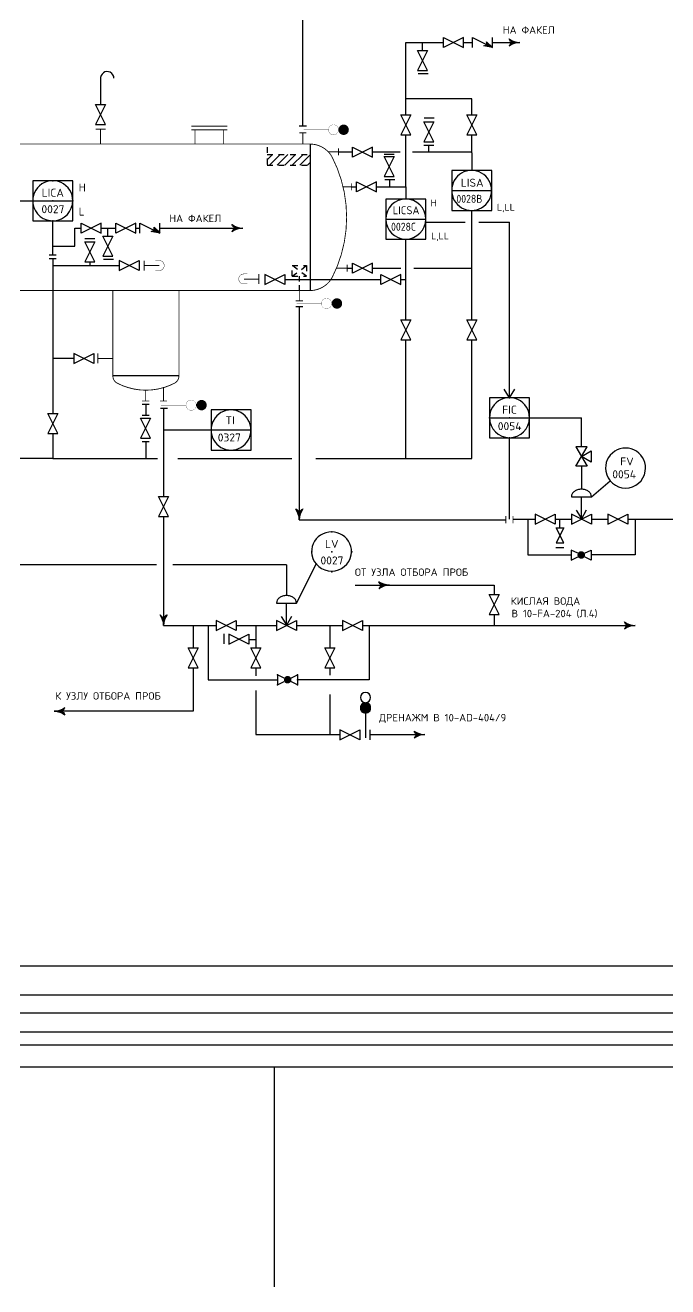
# Model space of a CAD drawing. Extents: x 78 to 490, y 181 to 404.
# Drawn here: x 143.13 to 154.37, y 181.98 to 204.04 of the extents above; entities that cross this region are included whole.
import ezdxf
from ezdxf.enums import TextEntityAlignment as Align

# ---------------------------------------------------------------- set-up
doc = ezdxf.new("R2010")
doc.units = 0
for name, pattern in [('DASH', [0.15625, 0.09375, -0.0625]), ('DASHED', [0.1875, 0.125, -0.0625]), ('HIDDEN', [0.125, 0.0625, -0.0625]), ('HIDE', [0.1875, 0.09375, -0.09375]), ('SDASH', [0.09375, 0.046875, -0.046875])]:
    doc.linetypes.add(name, pattern=pattern)
doc.layers.get('0').update_dxf_attribs({"linetype": 'CONTINUOUS'})
for name, color, linetype in [('DESIGNDATA', 7, 'CONTINUOUS'), ('IN-ATTRIBS', 7, 'CONTINUOUS'), ('IN-EQUIPMENT', 7, 'CONTINUOUS'), ('IN-INST-TAP', 7, 'CONTINUOUS'), ('IN-INSTRUMENT', 7, 'SDASH'), ('IN-MAJ-PROC', 7, 'CONTINUOUS'), ('IN-MIN-PROC', 7, 'CONTINUOUS'), ('IN-SOFTWARE', 7, 'CONTINUOUS'), ('IN-STEAM', 2, 'DASHED'), ('IN-VES-TRAYS', 6, 'DASH')]:
    doc.layers.add(name, color=color, linetype=linetype)
doc.styles.add('ATTRIBS', font='SIMPLEX', dxfattribs={"width": 0.8, "height": 0.125})
doc.styles.add('NARROW', font='simplex', dxfattribs={"width": 0.75, "height": 0.1})
doc.styles.add('S1', font='simplex.shx')
doc.styles.add('SIMPLEX', font='SIMPLEX.shx')

# ---------------------------------------------------------------- blocks, each defined once
blk = doc.blocks.new('BUBTEXT')
at = {"layer": 'IN-ATTRIBS'}
for p in [(0, 0.25), (-0.25, 0), (0, 0), (0.25, 0), (0, -0.25)]:
    blk.add_point(p, dxfattribs=at)
at = {"layer": 'IN-ATTRIBS', "flags": 1}
for tag, style, width, p in [('IDNUM', 'ATTRIBS', 0.8, (0.009, 0.584)), ('DWGNO', 'ATTRIBS', 0.8, (0.003, 0.447)), ('FILENO', 'ATTRIBS', 0.8, (-0.003, 0.311)), ('LOC', 'ATTRIBS', 0.8, (-0.08, -0.422)), ('SIG', 'ATTRIBS', 0.8, (-0.087, -0.563)), ('INSTALL', 'ATTRIBS', 0.8, (-0.087, -0.699)), ('SERV', 'ATTRIBS', 0.8, (-0.083, -0.838)), ('DATE', 'ATTRIBS', 0.8, (-0.088, -0.969)), ('DES', 'NARROW', 0.75, (-0.087, -1.102)), ('CSYS', 'NARROW', 0.75, (-0.087, -1.243))]:
    blk.add_attdef(tag, text='', height=0.1, dxfattribs=dict(at, style=style, width=width)).set_placement(p, align=Align.CENTER)
at = {"layer": 'IN-ATTRIBS', "style": 'ATTRIBS', "flags": 1}
blk.add_attdef('SYSCDI', text='', height=0.1, dxfattribs=at).set_placement((-0.312, 0.312), align=Align.RIGHT)
at = {"layer": 'IN-ATTRIBS', "style": 'S1'}
for tag, p in [('XT', (0.324, 0.257)), ('A1', (0.323, 0.115)), ('A2', (0.323, -0.035)), ('A3', (0.323, -0.185)), ('RES', (0.323, -0.342))]:
    blk.add_attdef(tag, p, '', height=0.1, dxfattribs=at)
at = {"layer": 'IN-ATTRIBS', "style": 'ATTRIBS'}
blk.add_attdef('SYSCDV', text='', height=0.1, dxfattribs=at).set_placement((-0.312, 0.141), align=Align.RIGHT)
at = {"layer": 'IN-ATTRIBS', "style": 'S1'}
for tag, p in [('INSTTYPE', (0, 0.05)), ('TAGNUM', (0.002, -0.156)), ('MD', (0.402, -0.565)), ('SZ', (0.402, -0.696))]:
    blk.add_attdef(tag, text='', height=0.1, dxfattribs=at).set_placement(p, align=Align.CENTER)
blk = doc.blocks.new('PH35')
at = {"layer": 'IN-ATTRIBS'}
for p in [(0, 0.25), (-0.25, 0), (0, 0), (0.25, 0), (0, -0.25)]:
    blk.add_point(p, dxfattribs=at)
at = {"layer": 'IN-ATTRIBS', "flags": 1}
for tag, style, width, p in [('IDNUM', 'ATTRIBS', 0.8, (0.009, 0.584)), ('DWGNO', 'ATTRIBS', 0.8, (0.003, 0.447)), ('FILENO', 'ATTRIBS', 0.8, (-0.003, 0.311)), ('LOC', 'ATTRIBS', 0.8, (-0.08, -0.422)), ('SIG', 'ATTRIBS', 0.8, (-0.087, -0.563)), ('INSTALL', 'ATTRIBS', 0.8, (-0.087, -0.699)), ('SERV', 'ATTRIBS', 0.8, (-0.083, -0.838)), ('DATE', 'ATTRIBS', 0.8, (-0.088, -0.969)), ('DES', 'NARROW', 0.75, (-0.087, -1.102)), ('CSYS', 'NARROW', 0.75, (-0.087, -1.243))]:
    blk.add_attdef(tag, text='', height=0.1, dxfattribs=dict(at, style=style, width=width)).set_placement(p, align=Align.CENTER)
at = {"layer": 'IN-ATTRIBS', "style": 'ATTRIBS', "flags": 1}
blk.add_attdef('SYSCDI', text='', height=0.1, dxfattribs=at).set_placement((-0.312, 0.312), align=Align.RIGHT)
at = {"layer": 'IN-ATTRIBS', "style": 'S1'}
for tag, p in [('XT', (0.324, 0.257)), ('A1', (0.323, 0.115)), ('A2', (0.323, -0.035)), ('A3', (0.323, -0.185)), ('RES', (0.323, -0.342))]:
    blk.add_attdef(tag, p, '', height=0.1, dxfattribs=at)
at = {"layer": 'IN-ATTRIBS', "style": 'ATTRIBS'}
blk.add_attdef('SYSCDV', text='', height=0.1, dxfattribs=at).set_placement((-0.312, 0.141), align=Align.RIGHT)
at = {"layer": 'IN-ATTRIBS', "style": 'S1'}
for tag, p in [('INSTTYPE', (0, 0.05)), ('TAGNUM', (0.002, -0.156)), ('MD', (0.402, -0.565)), ('SZ', (0.402, -0.696))]:
    blk.add_attdef(tag, text='', height=0.1, dxfattribs=at).set_placement(p, align=Align.CENTER)
blk = doc.blocks.new('VALVTEXT')
at = {"layer": 'IN-ATTRIBS'}
for p in [(0, 0.0625), (0, 0), (0.25, 0.0625), (0.25, 0), (0, -0.0625), (0.25, -0.0625)]:
    blk.add_point(p, dxfattribs=at)
at = {"layer": 'IN-ATTRIBS', "style": 'S1', "flags": 1}
for tag, p in [('IDNUM', (0.125, 0.5625)), ('DWGNO', (0.125, 0.4375)), ('FILENO', (0.125, 0.3125))]:
    blk.add_attdef(tag, text='', height=0.1, dxfattribs=at).set_placement(p, align=Align.CENTER)
at = {"layer": 'IN-ATTRIBS', "style": 'S1'}
for tag, p in [('MODE', (0.125, 0.078125)), ('SIZE', (0.125, -0.1875))]:
    blk.add_attdef(tag, text='', height=0.1, dxfattribs=at).set_placement(p, align=Align.CENTER)
blk = doc.blocks.new('*X26')
at = {"color": 0}
for p, q in [((24.097, 13.888), (24.192, 13.984)), ((24.138, 13.796), (24.325, 13.984)), ((24.27, 13.796), (24.458, 13.984)), ((24.403, 13.796), (24.59, 13.984)), ((24.535, 13.796), (24.723, 13.984)), ((24.668, 13.796), (24.847, 13.975)), ((24.8, 13.796), (24.847, 13.842))]:
    blk.add_line(p, q, dxfattribs=at)

msp = doc.modelspace()

# ---------------------------------------------------------------- hatches: boundary and pattern name
h = msp.add_hatch()
h.set_pattern_fill('ANGLE', color=2, scale=0.00014, style=0)
h.set_pattern_definition([(0, (-192.7322528, -93.4945265), (0, 0.0009779), [0.0007112, -0.0002667]), (90, (-192.7322528, -93.4945265), (-0.0009779, 6e-20), [0.0007112, -0.0002667])])
edge = h.paths.add_edge_path()
edge.add_line((151.302, 203.649), (151.147, 203.678))
edge.add_line((151.147, 203.678), (151.201, 203.698))
edge.add_line((151.201, 203.698), (151.201, 203.732))
edge.add_line((151.198, 203.752), (151.303, 203.653))
h = msp.add_hatch(color=2)
edge = h.paths.add_edge_path()
edge.add_arc((148.697, 202.212), 0.0893, 90, 270)
edge.add_arc((148.697, 202.212), 0.0893, 270, 450)
h = msp.add_hatch()
h.set_pattern_fill('ANGLE', color=2, scale=0.00014, style=0)
h.set_pattern_definition([(0, (-198.5498181, -96.740611), (0, 0.0009779), [0.0007112, -0.0002667]), (90, (-198.5498181, -96.740611), (-0.0009779, 6e-20), [0.0007112, -0.0002667])])
edge = h.paths.add_edge_path()
edge.add_line((145.484, 200.403), (145.329, 200.432))
edge.add_line((145.329, 200.432), (145.383, 200.452))
edge.add_line((145.383, 200.452), (145.383, 200.486))
edge.add_line((145.38, 200.506), (145.485, 200.407))
h = msp.add_hatch()
h.set_pattern_fill('ANSI37', color=2, scale=0.00014, style=0)
h.set_pattern_definition([(44.95309171, (-135.6799694, -131.41708134), (0.0003140515329, -0.0003145661849), []), (314.95309171, (-135.6799694, -131.41708134), (-0.0003145661849, -0.0003140515329), [])])
edge = h.paths.add_edge_path()
edge.add_arc((149.08, 192.1), 0.0892, 179.9531, 359.9531)
edge.add_arc((149.08, 192.1), 0.0892, 359.9531, 539.9531)

# ---------------------------------------------------------------- linework, layer by layer
at = {"color": 5, "linetype": 'Continuous'}
for p, q in [((147.984, 202.282), (147.984, 204.212)), ((149.783, 202.473), (149.783, 203.738)), ((149.784, 203.738), (150.446, 203.738)), ((150.796, 203.738), (150.952, 203.738)), ((151.302, 203.738), (151.779, 203.738)), ((144.447, 202.656), (144.447, 203.095)), ((150.937, 202.753), (149.785, 202.753)), ((150.937, 202.473), (150.937, 202.753)), ((149.784, 201.215), (149.784, 202.123)), ((150.937, 201.811), (150.937, 202.123)), ((148.608, 201.827), (148.853, 201.827)), ((149.203, 201.827), (149.687, 201.827)), ((149.9, 201.827), (150.937, 201.827)), ((150.937, 201.811), (150.937, 201.502)), ((148.831, 201.215), (148.923, 201.215)), ((149.273, 201.215), (149.784, 201.215)), ((149.784, 201.215), (149.784, 201)), ((150.937, 199.791), (150.937, 200.802)), ((143.996, 200.178), (143.996, 200.492)), ((143.996, 200.492), (144.107, 200.492)), ((144.457, 200.492), (144.713, 200.492)), ((144.57, 200.353), (144.57, 200.491)), ((145.061, 200.49), (145.134, 200.49)), ((145.484, 200.49), (146.935, 200.492)), ((143.609, 200.178), (143.996, 200.178)), ((149.784, 199.594), (149.784, 200.3)), ((143.609, 199.962), (143.609, 197.25)), ((143.609, 199.837), (144.771, 199.837)), ((148.76, 199.791), (148.856, 199.791)), ((149.203, 199.791), (149.696, 199.791)), ((149.922, 199.791), (150.299, 199.791)), ((150.299, 199.791), (150.937, 199.791)), ((150.937, 198.885), (150.937, 199.791)), ((147.671, 199.594), (149.349, 199.594)), ((149.699, 199.594), (149.784, 199.594)), ((149.784, 198.885), (149.784, 199.592)), ((149.784, 196.462), (149.784, 198.535)), ((150.937, 196.462), (150.937, 198.535)), ((143.976, 198.212), (143.609, 198.212)), ((145.234, 197.4), (145.234, 197.212)), ((145.546, 197.328), (145.546, 195.798)), ((143.609, 196.9), (143.609, 196.462)), ((145.234, 196.756), (145.234, 196.462)), ((143.609, 196.462), (136.071, 196.462)), ((143.609, 196.462), (145.439, 196.462)), ((145.796, 196.462), (147.789, 196.462)), ((148.213, 196.462), (150.937, 196.462)), ((145.546, 195.448), (145.546, 193.648)), ((151.919, 195.4), (151.919, 194.775)), ((153.794, 195.4), (153.794, 194.775)), ((151.919, 194.775), (152.677, 194.775)), ((153.794, 194.775), (153.027, 194.775)), ((148.896, 194.245), (151.328, 194.245)), ((151.328, 194.245), (151.328, 194.082)), ((151.328, 193.732), (151.328, 193.541)), ((145.546, 193.541), (146.468, 193.541)), ((146.065, 193.541), (146.065, 193.153)), ((146.328, 193.538), (146.328, 192.593)), ((146.818, 193.541), (147.522, 193.541)), ((147.158, 193.538), (147.158, 193.153)), ((147.872, 193.541), (148.679, 193.541)), ((148.457, 193.538), (148.457, 193.153)), ((149.029, 193.541), (152.95, 193.541)), ((149.146, 193.523), (149.146, 192.593)), ((152.95, 193.541), (153.797, 193.541)), ((147.036, 193.294), (147.158, 193.294)), ((146.065, 192.791), (146.065, 192.042)), ((147.159, 192.803), (147.159, 192.662)), ((148.457, 192.803), (148.457, 192.671)), ((146.328, 192.593), (147.542, 192.593)), ((147.158, 192.403), (147.158, 191.633)), ((149.146, 192.593), (147.888, 192.593)), ((148.457, 192.332), (148.457, 191.633)), ((146.065, 192.042), (143.634, 192.042)), ((147.158, 191.633), (148.628, 191.633)), ((149.156, 191.633), (150.118, 191.633))]:
    msp.add_line(p, q, dxfattribs=at)
at = {"color": 2}
for p, q in [((150.076, 203.6), (150.076, 203.738)), ((150.952, 203.824), (151.302, 203.649)), ((150.952, 203.649), (150.952, 203.824)), ((151.147, 203.678), (151.201, 203.698)), ((151.302, 203.649), (151.147, 203.678)), ((151.201, 203.732), (151.198, 203.752)), ((151.198, 203.752), (151.303, 203.653)), ((151.201, 203.698), (151.201, 203.732)), ((151.302, 203.649), (151.302, 203.824)), ((150.001, 203.195), (150.176, 203.195)), ((150.106, 202.423), (150.281, 202.423)), ((147.921, 202.282), (148.046, 202.282)), ((150.097, 201.944), (150.272, 201.944)), ((150.185, 201.827), (150.185, 201.944)), ((149.407, 201.787), (149.582, 201.787)), ((149.415, 201.34), (149.59, 201.34)), ((145.134, 200.403), (145.134, 200.578)), ((145.134, 200.578), (145.484, 200.403)), ((145.484, 200.403), (145.484, 200.578)), ((145.329, 200.432), (145.383, 200.452)), ((145.484, 200.403), (145.329, 200.432)), ((145.38, 200.506), (145.485, 200.407)), ((145.383, 200.486), (145.38, 200.506)), ((145.383, 200.452), (145.383, 200.486)), ((144.17, 200.308), (144.345, 200.308)), ((143.546, 200.025), (143.671, 200.025)), ((143.546, 199.962), (143.671, 199.962)), ((144.495, 199.948), (144.67, 199.948)), ((144.259, 199.901), (144.259, 199.834)), ((147.859, 199.119), (147.984, 199.119)), ((145.296, 197.407), (145.171, 197.407)), ((145.617, 197.337), (145.492, 197.337)), ((145.296, 197.212), (145.171, 197.212)), ((145.296, 196.756), (145.171, 196.756)), ((152.681, 195.793), (153.031, 195.793)), ((152.856, 195.4), (152.856, 195.793)), ((152.409, 194.903), (152.546, 194.903)), ((147.522, 193.935), (147.872, 193.935)), ((147.697, 193.541), (147.697, 193.935)), ((146.599, 193.394), (146.599, 193.222)), ((149.078, 192.013), (149.077, 191.576)), ((148.628, 191.714), (148.628, 191.539)), ((148.628, 191.539), (148.978, 191.714)), ((148.978, 191.539), (148.628, 191.714)), ((148.978, 191.714), (148.978, 191.539)), ((149.156, 191.714), (149.156, 191.539))]:
    msp.add_line(p, q, dxfattribs=at)
for p, q in [((149.502, 201.223), (149.502, 201.34)), ((152.481, 195.252), (152.481, 195.4))]:
    msp.add_line(p, q)
at = {"linetype": 'Continuous'}
for p, q in [((150.587, 201.152), (151.287, 201.152)), ((142.109, 200.971), (143.259, 200.971)), ((143.259, 200.971), (143.959, 200.971)), ((149.434, 200.65), (150.134, 200.65)), ((151.248, 197.176), (151.948, 197.176)), ((145.554, 196.961), (146.378, 196.961)), ((146.378, 196.961), (147.078, 196.961))]:
    msp.add_line(p, q, dxfattribs=at)
at = {"color": 7, "linetype": 'Continuous'}
for p, q in [((150.134, 200.596), (150.824, 200.596)), ((151.064, 200.596), (151.598, 200.596))]:
    msp.add_line(p, q, dxfattribs=at)
at = {"color": 7}
for p, q in [((151.598, 197.526), (151.502, 197.677)), ((151.598, 197.526), (151.694, 197.677)), ((152.856, 196.668), (152.856, 197.176)), ((152.869, 195.4), (152.768, 195.558)), ((152.856, 195.4), (152.947, 195.564)), ((147.71, 193.541), (147.609, 193.7)), ((147.697, 193.541), (147.788, 193.705))]:
    msp.add_line(p, q, dxfattribs=at)
at = {"color": 3, "linetype": 'Continuous'}
msp.add_line((153.031, 195.4), (153.319, 195.4), dxfattribs=at)
at = {"color": 3}
for p, q in [((102.654, 187.59), (170.133, 187.59)), ((116.38, 187.08), (277.715, 187.08)), ((116.213, 186.766), (277.81, 186.766)), ((106.748, 186.436), (278.396, 186.436))]:
    msp.add_line(p, q, dxfattribs=at)
at = {"color": 5}
msp.add_line((105.865, 186.205), (278.747, 186.205), dxfattribs=at)
at = {"color": 6}
msp.add_line((79.948, 185.824), (463.566, 185.824), dxfattribs=at)
at = {"color": 2}
for points in [[(150.446, 203.825), (150.796, 203.65), (150.796, 203.825), (150.446, 203.65)], [(150.164, 203.25), (149.989, 203.6), (150.164, 203.6), (149.989, 203.25)], [(144.534, 202.306), (144.359, 202.656), (144.534, 202.656), (144.359, 202.306)], [(149.87, 202.123), (149.695, 202.473), (149.87, 202.473), (149.695, 202.123)], [(150.276, 201.999), (150.101, 202.349), (150.276, 202.349), (150.101, 201.999)], [(151.025, 202.123), (150.85, 202.473), (151.025, 202.473), (150.85, 202.123)], [(148.853, 201.909), (149.202, 201.734), (149.203, 201.909), (148.852, 201.734)], [(149.578, 201.395), (149.403, 201.745), (149.578, 201.745), (149.403, 201.395)], [(148.923, 201.303), (149.273, 201.127), (149.273, 201.302), (148.923, 201.128)], [(144.107, 200.578), (144.457, 200.403), (144.457, 200.578), (144.107, 200.403)], [(144.711, 200.578), (145.061, 200.403), (145.061, 200.578), (144.711, 200.403)], [(144.658, 200.003), (144.483, 200.353), (144.658, 200.353), (144.483, 200.003)], [(144.347, 199.901), (144.172, 200.251), (144.347, 200.251), (144.172, 199.901)], [(144.771, 199.75), (145.121, 199.925), (145.121, 199.75), (144.771, 199.925)], [(148.853, 199.879), (149.202, 199.704), (149.203, 199.879), (148.852, 199.704)], [(147.321, 199.506), (147.671, 199.681), (147.671, 199.506), (147.321, 199.681)], [(149.349, 199.681), (149.699, 199.506), (149.699, 199.681), (149.349, 199.506)], [(149.872, 198.535), (149.697, 198.885), (149.872, 198.885), (149.697, 198.535)], [(151.024, 198.535), (150.849, 198.885), (151.024, 198.885), (150.849, 198.535)], [(143.976, 198.125), (144.326, 198.3), (144.326, 198.125), (143.976, 198.3)], [(143.696, 196.9), (143.521, 197.25), (143.696, 197.25), (143.521, 196.9)], [(145.321, 196.817), (145.146, 197.167), (145.321, 197.167), (145.146, 196.817)], [(145.634, 195.448), (145.459, 195.798), (145.634, 195.798), (145.459, 195.448)], [(152.044, 195.312), (152.394, 195.487), (152.394, 195.312), (152.044, 195.487)], [(152.681, 195.312), (153.031, 195.487), (153.031, 195.312), (152.681, 195.487)], [(153.319, 195.312), (153.669, 195.487), (153.669, 195.312), (153.319, 195.487)], [(152.547, 194.989), (152.416, 195.252), (152.547, 195.252), (152.416, 194.989)], [(151.415, 194.082), (151.24, 193.732), (151.415, 193.732), (151.24, 194.082)], [(146.468, 193.453), (146.818, 193.628), (146.818, 193.453), (146.468, 193.628)], [(147.522, 193.453), (147.872, 193.628), (147.872, 193.453), (147.522, 193.628)], [(148.679, 193.453), (149.029, 193.628), (149.029, 193.453), (148.679, 193.628)], [(146.687, 193.217), (147.037, 193.392), (147.037, 193.217), (146.687, 193.392)], [(146.153, 192.803), (145.978, 193.153), (146.153, 193.153), (145.978, 192.803)], [(147.247, 192.803), (147.072, 193.153), (147.247, 193.153), (147.072, 192.803)], [(148.545, 192.803), (148.37, 193.153), (148.545, 193.153), (148.37, 192.803)]]:
    msp.add_lwpolyline(points, close=True, dxfattribs=at)
at = {"color": 5, "linetype": 'Continuous'}
for points in [[(151.654, 203.738, -0.206864), (151.592, 203.8, -0.206864)], [(151.654, 203.738, 0.206864), (151.592, 203.675, 0.206864)], [(151.779, 203.738, 0.150368), (151.592, 203.675, 0.150368)], [(146.807, 200.492, -0.206864), (146.744, 200.554, -0.206864)], [(146.807, 200.492, 0.206864), (146.744, 200.429, 0.206864)], [(146.932, 200.492, 0.150368), (146.744, 200.429, 0.150368)], [(149.374, 194.245, -0.206864), (149.311, 194.308)], [(149.499, 194.245, -0.150368), (149.311, 194.308)], [(149.374, 194.245, 0.206864), (149.311, 194.183)], [(145.548, 193.543, 0.150368), (145.486, 193.731, 0.150368)], [(145.548, 193.668, -0.206864), (145.611, 193.731, -0.206864)], [(153.672, 193.541, -0.206864), (153.609, 193.603)], [(153.672, 193.541, 0.206864), (153.609, 193.478)], [(153.797, 193.541, 0.150368), (153.609, 193.478)], [(143.634, 192.042, -0.150368), (143.821, 191.98)], [(143.759, 192.042, 0.206864), (143.821, 192.105)], [(143.759, 192.042, -0.206864), (143.821, 191.98)], [(149.993, 191.633, -0.206864), (149.93, 191.696)], [(149.993, 191.633, 0.206864), (149.93, 191.571)], [(150.118, 191.633, 0.150368), (149.93, 191.571)]]:
    msp.add_lwpolyline(points, format="xyb", dxfattribs=at)
at = {"color": 2, "const_width": 0.007}
for points in [[(148.433, 202.212), (147.995, 202.212)], [(148.311, 199.172), (147.874, 199.172)], [(145.943, 197.394), (145.505, 197.394)]]:
    msp.add_lwpolyline(points, dxfattribs=at)
at = {"color": 2}
for points, const_width in [([(148.52, 202.301, 1), (148.52, 202.123, 1)], 0.0035), ([(148.697, 202.301, 1), (148.697, 202.123, 1)], 0.0035), ([(148.397, 199.084, 1), (148.397, 199.263, 1)], 0.0035), ([(148.58, 199.128, 1), (148.58, 199.219, 1)], 0.091), ([(146.029, 197.306, 1), (146.029, 197.485, 1)], 0.0035), ([(146.211, 197.35, 1), (146.211, 197.441, 1)], 0.091), ([(152.819, 194.775, 1), (152.885, 194.775, 1)], 0.0656), ([(147.684, 192.593, 1), (147.75, 192.593, 1)], 0.0656)]:
    msp.add_lwpolyline(points, format="xyb", close=True, dxfattribs=dict(at, const_width=const_width))
for points in [[(151.287, 201.098), (151.287, 201.502), (150.587, 201.502), (150.587, 201.098)], [(143.959, 200.917), (143.959, 201.321), (143.259, 201.321), (143.259, 200.917)], [(150.587, 201.098), (150.587, 200.802), (151.287, 200.802), (151.287, 201.098)], [(143.259, 200.917), (143.259, 200.621), (143.959, 200.621), (143.959, 200.917)], [(150.134, 200.596), (150.134, 201), (149.434, 201), (149.434, 200.596)], [(149.434, 200.596), (149.434, 200.3), (150.134, 200.3), (150.134, 200.65)], [(151.948, 197.122), (151.948, 197.526), (151.248, 197.526), (151.248, 197.122)], [(147.078, 196.907), (147.078, 197.311), (146.378, 197.311), (146.378, 196.907)], [(151.248, 197.122), (151.248, 196.826), (151.948, 196.826), (151.948, 197.122)], [(146.378, 196.907), (146.378, 196.611), (147.078, 196.611), (147.078, 196.907)]]:
    msp.add_lwpolyline(points)
at = {"color": 7}
for points in [[(152.856, 196.498), (152.954, 196.668), (152.758, 196.668)], [(152.856, 196.498), (153.026, 196.596), (153.026, 196.4)], [(152.856, 196.498), (152.954, 196.329), (152.758, 196.329)]]:
    msp.add_lwpolyline(points, close=True, dxfattribs=at)
at = {"color": 2}
for points in [[(153.031, 195.793, 0.126822), (153.019, 195.842, 0.10607), (152.98, 195.886, 0.085783), (152.925, 195.914, 0.075445), (152.856, 195.925, 0.075445), (152.787, 195.914, 0.085783), (152.733, 195.886, 0.10607), (152.694, 195.842, 0.126822), (152.681, 195.793, 0.126822)], [(147.872, 193.935, 0.126822), (147.86, 193.983, 0.10607), (147.821, 194.027, 0.085783), (147.766, 194.055, 0.075445), (147.697, 194.066, 0.075445), (147.628, 194.055, 0.085783), (147.574, 194.027, 0.10607), (147.535, 193.983, 0.126822), (147.522, 193.935)]]:
    msp.add_lwpolyline(points, format="xyb", dxfattribs=at)
for points in [[(152.793, 194.804), (152.677, 194.862), (152.677, 194.687), (152.793, 194.745)], [(152.91, 194.804), (153.027, 194.862), (153.027, 194.687), (152.91, 194.745)], [(147.658, 192.623), (147.542, 192.681), (147.542, 192.506), (147.658, 192.564)], [(147.776, 192.623), (147.892, 192.681), (147.892, 192.506), (147.776, 192.564)]]:
    msp.add_lwpolyline(points, dxfattribs=at)
at = {"color": 5, "linetype": 'Continuous'}
for centre, radius, start, end in [((151.787, 204.074), 0.336, 234.4623, 268.6678), ((144.562, 203.113), 0.117, 0, 188.6632), ((146.94, 200.828), 0.336, 234.4623, 268.6678), ((149.507, 193.909), 0.336, 91.3264, 125.5318), ((145.884, 193.535), 0.336, 144.4623, 178.6678), ((153.805, 193.877), 0.336, 234.4623, 268.6678), ((143.626, 192.378), 0.336, 271.3322, 305.5377), ((150.125, 191.969), 0.336, 234.4623, 268.6678)]:
    msp.add_arc(centre, radius, start, end, dxfattribs=at)
for centre, radius, start, end in [((150.935, 201.154), 0.348, 359.6296, 180.3704), ((143.609, 200.971), 0.35, 351.1529, 188.8471), ((150.935, 201.15), 0.348, 179.5934, 0.4066), ((143.607, 200.972), 0.352, 189.0144, 359.7803), ((149.784, 200.65), 0.35, 360, 180), ((149.784, 200.65), 0.35, 180, 0), ((151.598, 197.176), 0.35, 351.1529, 188.8471), ((146.726, 196.963), 0.348, 359.6296, 180.3704), ((151.598, 197.176), 0.35, 180, 0), ((146.726, 196.958), 0.348, 179.5934, 0.4066), ((153.628, 196.295), 0.35, 351.1529, 188.8471), ((153.628, 196.295), 0.35, 188.8471, 351.1529), ((148.485, 194.828), 0.35, 351.1529, 188.8471), ((148.485, 194.848), 0.354, 191.9548, 348.0452)]:
    msp.add_arc(centre, radius, start, end)
at = {"color": 2}
for centre, start, end in [((149.08, 192.1), 359.9531, 179.9531), ((149.08, 192.281), 359.9531, 179.9531), ((149.08, 192.281), 179.9531, 359.9531), ((149.08, 192.1), 179.9531, 359.9531)]:
    msp.add_arc(centre, 0.0892, start, end, dxfattribs=at)
at = {"color": 5, "linetype": 'Continuous'}
for points in [[(151.626, 203.779), (151.6, 203.784), (151.592, 203.8)], [(151.626, 203.697), (151.6, 203.692), (151.592, 203.675)], [(151.662, 203.762), (151.61, 203.769), (151.626, 203.779), (151.6, 203.784)], [(151.662, 203.714), (151.61, 203.706), (151.626, 203.697), (151.6, 203.692)], [(151.7, 203.749), (151.623, 203.756), (151.662, 203.762), (151.61, 203.769)], [(151.7, 203.726), (151.623, 203.719), (151.662, 203.714), (151.61, 203.706)], [(151.739, 203.741), (151.638, 203.746), (151.7, 203.749), (151.623, 203.756)], [(151.739, 203.734), (151.638, 203.73), (151.7, 203.726), (151.623, 203.719)], [(151.779, 203.738), (151.654, 203.738), (151.739, 203.741), (151.638, 203.746)], [(151.779, 203.738), (151.654, 203.738), (151.739, 203.734), (151.638, 203.73)], [(146.778, 200.533), (146.752, 200.538), (146.744, 200.554)], [(146.778, 200.451), (146.752, 200.445), (146.744, 200.429)], [(146.815, 200.516), (146.763, 200.523), (146.778, 200.533), (146.752, 200.538)], [(146.815, 200.468), (146.763, 200.46), (146.778, 200.451), (146.752, 200.445)], [(146.853, 200.503), (146.776, 200.51), (146.815, 200.516), (146.763, 200.523)], [(146.853, 200.48), (146.776, 200.473), (146.815, 200.468), (146.763, 200.46)], [(146.892, 200.495), (146.791, 200.5), (146.853, 200.503), (146.776, 200.51)], [(146.892, 200.488), (146.791, 200.484), (146.853, 200.48), (146.776, 200.473)], [(146.932, 200.492), (146.807, 200.492), (146.892, 200.495), (146.791, 200.5)], [(146.932, 200.492), (146.807, 200.492), (146.892, 200.488), (146.791, 200.484)], [(149.345, 194.287), (149.319, 194.292), (149.311, 194.308)], [(149.345, 194.204), (149.319, 194.199), (149.311, 194.183)], [(149.382, 194.269), (149.33, 194.277), (149.345, 194.287), (149.319, 194.292)], [(149.382, 194.221), (149.33, 194.214), (149.345, 194.204), (149.319, 194.199)], [(149.42, 194.257), (149.343, 194.264), (149.382, 194.269), (149.33, 194.277)], [(149.42, 194.234), (149.343, 194.227), (149.382, 194.221), (149.33, 194.214)], [(149.459, 194.249), (149.358, 194.253), (149.42, 194.257), (149.343, 194.264)], [(149.459, 194.242), (149.358, 194.237), (149.42, 194.234), (149.343, 194.227)], [(149.499, 194.245), (149.374, 194.245), (149.459, 194.249), (149.358, 194.253)], [(149.499, 194.245), (149.374, 194.245), (149.459, 194.242), (149.358, 194.237)], [(145.507, 193.697), (145.502, 193.723), (145.486, 193.731)], [(145.589, 193.697), (145.594, 193.723), (145.611, 193.731)], [(145.524, 193.66), (145.517, 193.712), (145.507, 193.697), (145.502, 193.723)], [(145.537, 193.622), (145.529, 193.699), (145.524, 193.66), (145.517, 193.712)], [(145.545, 193.583), (145.54, 193.684), (145.537, 193.622), (145.529, 193.699)], [(145.548, 193.543), (145.548, 193.668), (145.545, 193.583), (145.54, 193.684)], [(145.548, 193.543), (145.548, 193.668), (145.551, 193.583), (145.556, 193.684)], [(145.551, 193.583), (145.556, 193.684), (145.559, 193.622), (145.567, 193.699)], [(145.559, 193.622), (145.567, 193.699), (145.572, 193.66), (145.579, 193.712)], [(145.572, 193.66), (145.579, 193.712), (145.589, 193.697), (145.594, 193.723)], [(153.643, 193.582), (153.617, 193.587), (153.609, 193.603)], [(153.68, 193.565), (153.628, 193.572), (153.643, 193.582), (153.617, 193.587)], [(153.68, 193.517), (153.628, 193.509), (153.643, 193.5), (153.617, 193.495)], [(153.718, 193.552), (153.641, 193.56), (153.68, 193.565), (153.628, 193.572)], [(153.718, 193.53), (153.641, 193.522), (153.68, 193.517), (153.628, 193.509)], [(153.757, 193.544), (153.656, 193.549), (153.718, 193.552), (153.641, 193.56)], [(153.757, 193.538), (153.656, 193.533), (153.718, 193.53), (153.641, 193.522)], [(153.797, 193.541), (153.672, 193.541), (153.757, 193.544), (153.656, 193.549)], [(153.797, 193.541), (153.672, 193.541), (153.757, 193.538), (153.656, 193.533)], [(153.643, 193.5), (153.617, 193.495), (153.609, 193.478)], [(143.634, 192.042), (143.759, 192.042), (143.674, 192.045), (143.775, 192.05)], [(143.634, 192.042), (143.759, 192.042), (143.674, 192.039), (143.775, 192.034)], [(143.674, 192.045), (143.775, 192.05), (143.713, 192.053), (143.79, 192.061)], [(143.674, 192.039), (143.775, 192.034), (143.713, 192.031), (143.79, 192.023)], [(143.713, 192.053), (143.79, 192.061), (143.751, 192.066), (143.803, 192.074)], [(143.713, 192.031), (143.79, 192.023), (143.751, 192.018), (143.803, 192.011)], [(143.751, 192.066), (143.803, 192.074), (143.787, 192.083), (143.813, 192.088)], [(143.751, 192.018), (143.803, 192.011), (143.787, 192.001), (143.813, 191.996)], [(143.787, 192.083), (143.813, 192.088), (143.821, 192.105)], [(143.787, 192.001), (143.813, 191.996), (143.821, 191.98)], [(149.964, 191.675), (149.938, 191.68), (149.93, 191.696)], [(149.964, 191.592), (149.938, 191.587), (149.93, 191.571)], [(150, 191.657), (149.949, 191.665), (149.964, 191.675), (149.938, 191.68)], [(150, 191.609), (149.949, 191.602), (149.964, 191.592), (149.938, 191.587)], [(150.038, 191.645), (149.961, 191.652), (150, 191.657), (149.949, 191.665)], [(150.038, 191.622), (149.961, 191.615), (150, 191.609), (149.949, 191.602)], [(150.078, 191.637), (149.976, 191.641), (150.038, 191.645), (149.961, 191.652)], [(150.078, 191.63), (149.976, 191.625), (150.038, 191.622), (149.961, 191.615)], [(150.118, 191.633), (149.993, 191.633), (150.078, 191.637), (149.976, 191.641)], [(150.118, 191.633), (149.993, 191.633), (150.078, 191.63), (149.976, 191.625)]]:
    msp.add_solid(points, dxfattribs=at)
at = {"layer": 'IN-EQUIPMENT', "color": 7, "linetype": 'HIDE'}
for p, q in [((147.359, 201.907), (147.359, 201.594)), ((147.359, 201.782), (148.109, 201.782)), ((147.359, 201.594), (148.109, 201.594))]:
    msp.add_line(p, q, dxfattribs=at)
at = {"layer": 'IN-EQUIPMENT', "color": 6}
for p, q in [((148.109, 201.962), (148.109, 199.4)), ((145.816, 197.907), (144.66, 197.907))]:
    msp.add_line(p, q, dxfattribs=at)
at = {"layer": 'IN-EQUIPMENT', "color": 7, "linetype": 'HIDDEN'}
for p, q in [((147.921, 199.65), (147.921, 199.556)), ((147.921, 199.493), (147.921, 199.4))]:
    msp.add_line(p, q, dxfattribs=at)
at = {"layer": 'IN-EQUIPMENT', "color": 6}
for points, const_width in [([(144.358, 202.222), (144.533, 202.222)], 0.021), ([(144.445, 201.959), (144.445, 202.222)], 0.021), ([(146.035, 202.275), (146.66, 202.275)], 0.015), ([(146.035, 202.212), (146.66, 202.212)], 0.015), ([(146.098, 201.962), (146.098, 202.212)], 0.015), ([(146.598, 201.962), (146.598, 202.212)], 0.015), ([(147.921, 202.157), (148.046, 202.157)], 0.015), ([(147.984, 201.969), (147.984, 202.157)], 0.015), ([(148.608, 201.765), (148.608, 201.89)], 0.015), ([(148.421, 201.827), (148.608, 201.827)], 0.015), ([(148.831, 201.152), (148.831, 201.277)], 0.015), ([(148.681, 201.215), (148.831, 201.215)], 0.015), ([(145.208, 199.75), (145.208, 199.925)], 0.021), ([(145.471, 199.837), (145.208, 199.837)], 0.021), ([(147.214, 199.688), (147.214, 199.513)], 0.021), ([(148.573, 199.792), (148.76, 199.791)], 0.015), ([(148.76, 199.729), (148.76, 199.854)], 0.015), ([(146.951, 199.6), (147.214, 199.6)], 0.021), ([(147.921, 199.407), (147.921, 199.219)], 0.015), ([(147.984, 199.219), (147.859, 199.219)], 0.015), ([(144.398, 198.125), (144.398, 198.3)], 0.021), ([(144.66, 198.212), (144.398, 198.212)], 0.021), ([(145.546, 197.712), (145.546, 197.469)], 0.015), ([(145.296, 197.469), (145.171, 197.469)], 0.015), ([(145.234, 197.657), (145.234, 197.469)], 0.015), ([(145.609, 197.469), (145.484, 197.469)], 0.015)]:
    msp.add_lwpolyline(points, dxfattribs=dict(at, const_width=const_width))
at = {"layer": 'IN-EQUIPMENT', "color": 6, "const_width": 0.015}
msp.add_lwpolyline([(138.203, 199.4), (148.109, 199.4, 0.267949), (148.492, 199.621, 0.242718), (148.492, 201.741, 0.267949), (148.109, 201.962), (138.203, 201.962, 0.267949), (137.819, 201.741, 0.242718), (137.819, 199.621, 0.267949)], format="xyb", close=True, dxfattribs=at)
at = {"layer": 'IN-EQUIPMENT', "color": 6}
for points, const_width in [([(145.405, 199.925), (145.471, 199.925, -1), (145.471, 199.75), (145.405, 199.75)], 0.007), ([(147.015, 199.515), (146.949, 199.515, -1), (146.949, 199.69), (147.015, 199.69)], 0.007), ([(144.66, 199.407), (144.66, 197.907, 0.267949), (144.732, 197.782, 0.247057), (145.744, 197.782, 0.267949), (145.816, 197.907), (145.816, 197.986, 0.254145)], 0.015), ([(145.816, 197.962), (145.816, 199.407, 0.267949)], 0.015)]:
    msp.add_lwpolyline(points, format="xyb", dxfattribs=dict(at, const_width=const_width))
at = {"layer": 'IN-EQUIPMENT', "color": 2, "const_width": 0.015}
for points in [[(151.535, 195.454), (151.535, 195.329)], [(151.66, 195.454), (151.66, 195.329)]]:
    msp.add_lwpolyline(points, dxfattribs=at)
at = {"layer": 'IN-INST-TAP', "color": 5}
msp.add_line((143.609, 200.025), (143.609, 200.621), dxfattribs=at)
at = {"layer": 'IN-INST-TAP', "color": 7, "linetype": 'Continuous'}
msp.add_line((147.872, 193.935), (148.218, 194.616), dxfattribs=at)
at = {"layer": 'IN-MAJ-PROC', "color": 3}
for p, q in [((147.921, 199.119), (147.921, 195.517)), ((147.918, 195.392), (151.535, 195.392)), ((151.66, 195.4), (152.044, 195.4)), ((152.394, 195.4), (152.681, 195.4)), ((153.031, 195.4), (153.319, 195.4)), ((153.669, 195.4), (155.385, 195.4))]:
    msp.add_line(p, q, dxfattribs=at)
for points in [[(147.921, 195.392, 0.150368), (147.859, 195.579, 0.150368)], [(147.921, 195.517, 0.206864), (147.859, 195.579, 0.206864)], [(147.921, 195.517, -0.206864), (147.984, 195.579, -0.206864)]]:
    msp.add_lwpolyline(points, format="xyb", dxfattribs=at)
msp.add_arc((148.257, 195.384), 0.336, 144.4623, 178.6678, dxfattribs=at)
for points in [[(147.88, 195.545), (147.875, 195.571), (147.859, 195.579)], [(147.897, 195.509), (147.89, 195.561), (147.88, 195.545), (147.875, 195.571)], [(147.91, 195.471), (147.903, 195.548), (147.897, 195.509), (147.89, 195.561)], [(147.918, 195.432), (147.913, 195.533), (147.91, 195.471), (147.903, 195.548)], [(147.921, 195.392), (147.921, 195.517), (147.918, 195.432), (147.913, 195.533)], [(147.921, 195.392), (147.921, 195.517), (147.925, 195.432), (147.929, 195.533)], [(147.925, 195.432), (147.929, 195.533), (147.933, 195.471), (147.94, 195.548)], [(147.933, 195.471), (147.94, 195.548), (147.945, 195.509), (147.953, 195.561)], [(147.945, 195.509), (147.953, 195.561), (147.963, 195.545), (147.968, 195.571)], [(147.963, 195.545), (147.968, 195.571), (147.984, 195.579)]]:
    msp.add_solid(points, dxfattribs=at)
at = {"layer": 'IN-MIN-PROC', "color": 5, "linetype": 'Continuous'}
msp.add_line((145.796, 196.462), (146.296, 196.462), dxfattribs=at)
at = {"layer": 'IN-MIN-PROC', "color": 4, "linetype": 'Continuous'}
msp.add_line((147.484, 185.824), (147.484, 181.976), dxfattribs=at)
at = {"layer": 'IN-SOFTWARE', "color": 7}
msp.add_line((151.598, 197.526), (151.598, 200.596), dxfattribs=at)
at = {"layer": 'IN-SOFTWARE', "color": 7, "linetype": 'Continuous'}
for p, q in [((151.948, 197.176), (152.856, 197.176)), ((151.598, 195.4), (151.598, 196.826)), ((152.856, 196.329), (152.856, 195.925)), ((153.031, 195.793), (153.359, 196.071)), ((145.421, 194.603), (142.109, 194.603)), ((147.697, 194.6), (145.707, 194.6)), ((147.697, 194.6), (147.697, 194.066))]:
    msp.add_line(p, q, dxfattribs=at)
at = {"layer": 'IN-VES-TRAYS', "color": 7}
for p, q in [((148.047, 199.65), (147.797, 199.837)), ((147.797, 199.65), (148.047, 199.837)), ((147.797, 199.65), (147.797, 199.837)), ((147.797, 199.837), (148.047, 199.837)), ((148.047, 199.837), (148.047, 199.65)), ((147.797, 199.65), (148.047, 199.65))]:
    msp.add_line(p, q, dxfattribs=at)

# ---------------------------------------------------------------- block references
at = {"layer": 'DESIGNDATA', "xscale": 1.4, "yscale": 1.4, "zscale": 1.4}
msp.add_blockref('PH35', (148.49, 194.828), dxfattribs=at).add_auto_attribs({'INSTTYPE': 'LV', 'TAGNUM': '0027'})
at = {"layer": 'IN-EQUIPMENT', "color": 7}
msp.add_blockref('*X26', (123.263, 187.798), dxfattribs=at)
at = {"layer": 'IN-INSTRUMENT', "color": 7, "xscale": 1.4, "yscale": 1.4, "zscale": 1.4}
for p, values in [((143.609, 200.971), {'INSTTYPE': 'LICA', 'TAGNUM': '0027', 'A1': 'H', 'A3': 'L'}), ((151.598, 197.176), {'INSTTYPE': 'FIC', 'TAGNUM': '0054'})]:
    msp.add_blockref('BUBTEXT', p, dxfattribs=at).add_auto_attribs(values)
at = {"layer": 'IN-MIN-PROC', "color": 7, "xscale": 1.4, "yscale": 1.4, "zscale": 1.4}
msp.add_blockref('VALVTEXT', (147.542, 192.593), dxfattribs=at)
at = {"layer": 'IN-STEAM', "color": 7, "xscale": 1.4, "yscale": 1.4, "zscale": 1.4}
msp.add_blockref('VALVTEXT', (147.542, 192.593), dxfattribs=at)

# ---------------------------------------------------------------- texts
at = {"color": 1, "linetype": 'Continuous', "style": 'SIMPLEX'}
for s, p in [('НА ФАКЕЛ', (151.48, 203.891)), ('НА ФАКЕЛ', (145.647, 200.596)), ('ОТ УЗЛА ОТБОРА ПРОБ', (148.893, 194.409)), ('КИСЛАЯ ВОДА ', (151.62, 193.903)), ('В 10-FA-204 (Л.4)', (151.633, 193.686)), ('К УЗЛУ ОТБОРА ПРОБ', (143.653, 192.245)), ('ДРЕНАЖM В 10-AD-404/9', (149.315, 191.865))]:
    msp.add_text(s, height=0.13, dxfattribs=at).set_placement(p)
at = {"layer": 'DESIGNDATA', "style": 'SIMPLEX'}
for s, p in [('TI', (146.63, 197.062)), ('0327', (146.495, 196.76)), ('FV', (153.535, 196.34)), ('0054', (153.396, 196.116))]:
    msp.add_text(s, height=0.14, dxfattribs=at).set_placement(p)
at = {"layer": 'IN-INSTRUMENT', "style": 'SIMPLEX'}
for s, height, p in [('LISA', 0.14, (150.746, 201.216)), ('H', 0.12, (150.218, 200.871)), ('L,LL', 0.12, (151.379, 200.797)), ('L,LL', 0.12, (150.226, 200.294))]:
    msp.add_text(s, height=height, dxfattribs=at).set_placement(p)
for s, width, p in [('0028B', 0.85, (150.669, 200.934)), ('LICSA', 0.93, (149.555, 200.734)), ('0028C', 0.85, (149.526, 200.446))]:
    msp.add_text(s, height=0.14, dxfattribs=dict(at, width=width)).set_placement(p)

doc.saveas('drawing.dxf')
